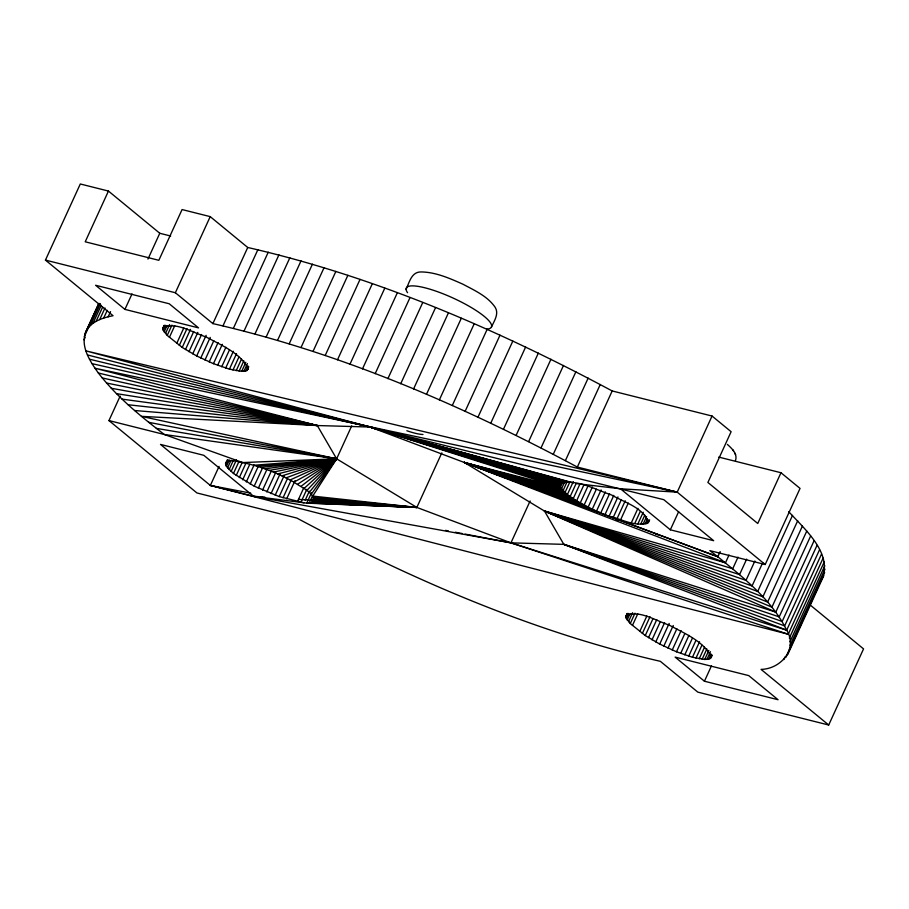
<?xml version="1.0" encoding="UTF-8"?>
<svg xmlns="http://www.w3.org/2000/svg" width="909" height="909" viewBox="0 0 909 909"><rect width="100%" height="100%" fill="white"/><g stroke="black" fill="none" stroke-linecap="round" stroke-linejoin="round"><path stroke-width="1.36" d="M162.722 328.047C175.005 320.775 193.765 333.148 206.15 336.978C221.092 345.193 240.783 353.056 248.396 368.974L245.657 371.077L241.68 371.349L229.432 369.145L213.445 363.68L196.685 355.976L182.232 347.443L167.222 335.421L162.722 329.172L163.904 325.456M625.756 616.143C638.038 608.882 656.798 621.256 669.183 625.085C684.125 633.289 703.816 641.163 711.429 657.071L708.69 659.184L704.714 659.457L692.465 657.252L676.478 651.787L659.718 644.083L645.265 635.55L630.255 623.529L625.756 617.268L626.937 613.564M810.101 604.928L863.55 648.901L828.701 725.018L761.072 669.388C780.797 669.013 798.227 649.015 786.683 630.176L510.949 542.855L253.668 496.325L203.809 455.307L160.495 444.421L210.354 485.44L253.668 496.325L306.753 503.143L311.128 503.097L314.537 501.325C313.298 491.599 300.993 487.406 293.925 482.122C277.984 473.032 260.678 466.385 242.714 462.567L164.347 434.502C140.475 416.208 116.841 396.926 98.354 373.008C89.923 361.214 79.435 345.431 86.4 330.592L98.808 303.492M820.872 581.056C834.598 554.535 804.817 529.504 788.773 511.71M735.426 460.738C737.949 454.091 731.847 448.432 727.382 444.421M304.004 502.813L279.211 496.587L254.19 486.156L233.465 473.498L226.398 466.385L225.716 462.726C230.295 458.704 237.397 461.829 242.714 462.567L336.625 458.829L416.845 507.427L510.949 542.855L788.251 634.243L823.099 558.126M617.95 496.916L609.087 516.278C621.551 518.937 636.186 527.811 648.435 522.391C643.697 507.608 624.063 502.336 611.587 494.985C595.69 489.849 575.954 478.157 559.614 483.793L560.296 487.451L567.375 494.564L576.59 500.848L592.248 509.256L604.939 514.721L717.826 556.751C743.687 577.919 771.525 599.599 786.683 630.176L821.531 554.058M314.116 496.473L311.128 503.097L416.845 507.427L441.819 452.875M297.538 501.484L303.731 487.894M86.4 330.592C91.82 321.184 103.058 317.661 113.08 315.73L45.45 260.099L80.299 183.982L108.444 191.06L159.779 233.272L170.687 236.022M108.444 191.06L85.219 241.794L158.836 260.304L182.073 209.559L210.218 216.626L247.737 247.487C375.508 276.711 496.916 329.353 612.189 390.95L712.054 416.038L731.12 431.718L707.895 482.463L757.754 523.482L780.979 472.737L718.735 457.091M85.139 333.455L98.729 303.776M88.128 327.944L99.354 303.436M84.355 336.523L89.661 324.922M90.843 322.343L93.207 317.173M94.388 314.594L97.933 306.856M90.332 325.513L100.365 303.583M84.026 339.818L85.207 337.228M92.991 323.309L101.251 305.254M96.104 321.332L102.603 307.14M99.683 319.582L104.99 307.969M103.706 318.07L107.251 310.321M108.171 316.786L110.534 311.617M124.931 309.39L95.593 285.267L169.222 303.765L198.548 327.888L124.931 309.39L132.01 293.914M147.962 259.076L159.779 233.272M828.701 725.018L697.794 692.124L660.343 661.32C532.913 632.016 411.811 579.51 296.811 518.05L196.946 492.962L108.955 420.583L120.17 396.063M780.979 472.737L800.045 488.417L765.196 564.534L677.205 492.155L577.34 467.067C462.067 405.471 340.659 352.828 212.888 323.604L175.369 292.743L210.218 216.626M162.722 329.172L164.495 325.297M163.177 330.49L165.54 325.32M164.086 331.978L167.04 325.524M165.449 333.626L169.574 324.593M167.222 335.421L171.949 325.104M169.415 337.33L174.733 325.717M176.744 343.363L183.834 327.876M179.312 345.363L186.993 328.592M182.232 347.443L190.504 329.376M185.47 349.567L193.742 331.501M188.981 351.715L197.844 332.364M192.731 353.851L201.593 334.501M196.685 355.976L206.127 335.33M212.888 323.604L247.737 247.487M200.775 358.044L210.229 337.398M204.968 360.032L213.82 340.682M223 325.831L257.849 249.725M209.206 361.918L218.069 342.568M213.445 363.68L222.307 344.329M233.408 328.297L268.246 252.179M217.637 365.304L225.909 347.249M221.728 366.77L229.409 349.999M225.682 368.054L233.363 351.283M244.078 330.967L278.927 254.85M229.432 369.145L236.522 353.669M232.954 370.031L238.851 357.135M236.192 370.702L241.51 359.089M255.009 333.864L289.857 257.747M239.112 371.145L243.839 360.816M241.68 371.349L245.816 362.316M243.873 371.327L247.418 363.589M245.657 371.077L248.021 365.918M247.021 370.599L248.793 366.725M266.189 336.966L301.038 260.849M788.251 634.243L210.354 485.44L219.069 466.408M277.586 340.284L312.435 264.167M225.477 463.749L227.25 459.886M225.705 464.976L228.068 459.818M226.398 466.385L229.352 459.931M227.523 467.965L231.068 460.215M229.102 469.68L233.227 460.647M289.21 343.795L324.058 267.678M231.091 471.532L236.397 459.92M233.465 473.498L238.783 461.886M236.215 475.532L242.124 462.636M239.294 477.645L245.794 463.454M301.027 347.511L335.876 271.393M242.68 479.782L249.77 464.294M246.316 481.929L253.997 465.158M250.168 484.065L258.44 465.999M313.026 351.419L347.874 275.302M254.19 486.156L262.462 468.101M258.338 488.19L267.201 468.839M262.565 490.133L271.427 470.782M325.183 355.521L360.032 279.404M266.814 491.962L275.677 472.612M271.03 493.655L279.892 474.305M275.188 495.2L284.04 475.85M337.5 359.794L372.338 283.676M279.211 496.587L287.483 478.52M283.063 497.768L291.334 479.713M286.71 498.757L294.971 480.702M349.942 364.259L384.791 288.142M300.913 502.257L306.822 489.36M362.498 368.884L397.347 292.766M305.185 500.234L309.321 491.201M311.48 492.814L306.753 503.143L416.845 507.427L312.719 496.087L336.625 458.829L351.726 425.844M406.084 289.255C409.391 282.438 411.436 271.7 421.151 271.939C435.865 272.132 449.671 278.359 462.897 284.187C474.43 290.38 487.519 296.141 495.144 307.287C499.291 313.81 494.087 321.229 491.394 327.115M309.14 503.234L312.685 495.496M315.071 497.564L312.707 502.734L416.845 507.427L313.855 497.666M315.025 499.552L313.844 502.132L416.845 507.427L314.537 499.075M375.167 373.679L410.016 297.561M387.904 378.633L422.753 302.515M400.721 383.734L435.559 307.617M413.572 388.984L448.421 312.866M426.469 394.381L461.306 318.264M439.365 399.892L474.214 323.786M452.273 405.539L487.11 329.422M465.147 411.3L499.995 335.182M477.986 417.174L512.835 341.057M490.78 423.139L525.629 347.022M503.495 429.207L538.344 353.09M516.119 435.354L550.968 359.237M528.64 441.569L563.489 365.452M541.048 447.864L575.897 371.747M465.033 534.083L510.949 542.855L530.117 500.984M553.308 454.216L588.157 378.099M565.409 460.613L600.258 384.507M560.569 482.236L559.387 484.827L370.168 427.037L85.9 350.874L677.205 492.155L712.054 416.038M561.978 480.884L559.614 486.042L370.168 427.037L87.469 354.942M89.491 359.203L370.168 427.037L464.283 462.465L560.296 487.451L563.25 480.997M564.978 481.281L561.432 489.031L464.283 462.465L544.502 511.063L775.797 612.109L810.646 535.992M567.136 481.725L563.001 490.746L464.283 462.465L725.462 562.807L728.995 555.058M569.716 482.281L564.989 492.598L464.283 462.465L717.826 556.751L720.178 551.593M577.34 467.067L612.189 390.95M573.284 481.656L567.375 494.564L464.283 462.465L600.724 513.028L609.575 493.678M576.033 483.702L570.125 496.609L464.283 462.465L596.474 511.199L605.337 491.849M579.703 484.52L573.204 498.711L464.283 462.465L592.248 509.256L601.11 489.906M583.669 485.361L576.59 500.848L464.283 462.465L588.1 507.222L596.372 489.167M587.907 486.224L580.226 502.995L464.283 462.465L584.078 505.131L592.35 487.065M604.939 514.721L613.802 495.371M613.12 517.653L621.381 499.586M616.972 518.834L625.244 500.779M620.608 519.823L628.289 503.052M631.437 522.55L637.936 508.358M634.823 523.323L640.141 511.71M637.913 523.879L643.22 512.267M640.663 524.209L644.799 515.176M643.049 524.3L646.594 516.562M645.038 524.163L647.401 519.005M646.606 523.8L648.378 519.925M647.753 523.198L648.935 520.618M648.435 522.391L649.617 519.812M625.756 617.268L627.528 613.405M626.21 618.586L628.574 613.427M627.119 620.086L630.073 613.632M91.991 363.634L370.168 427.037L663.797 499.677L713.656 540.696L670.342 529.811L678.614 511.744M628.471 621.733L632.607 612.7M630.255 623.529L634.982 613.2M632.448 625.437L637.766 613.825M639.777 631.46L646.867 615.984M642.345 633.471L650.026 616.7M645.265 635.55L652.946 618.779M648.503 637.675L656.775 619.608M652.014 639.822L660.286 621.756M655.764 641.959L664.627 622.608M659.718 644.083L669.16 623.438M663.809 646.14L673.251 625.506M668.001 648.14L676.853 628.778M672.24 650.026L681.102 630.676M676.478 651.787L684.75 633.732M680.671 653.412L688.942 635.357M684.761 654.878L692.442 638.107M688.715 656.162L695.794 640.686M738.017 557.149L732.711 568.761L544.502 511.063L563.83 544.355L786.683 630.176M692.465 657.252L699.555 641.777M695.976 658.139L701.884 645.231M699.226 658.809L704.532 647.197M746.653 559.137L739.562 574.613L544.502 511.063L771.923 607.178L806.772 531.061M702.146 659.241L706.872 648.924M704.714 659.457L708.85 650.424M706.907 659.434L710.452 651.696M708.69 659.184L711.054 654.025M710.054 658.707L711.827 654.832M754.879 561.012L746.016 580.362L544.502 511.063L767.616 602.088L802.465 525.97M710.963 657.991L712.145 655.412M704.441 681.227L675.114 657.105L748.732 675.603L778.059 699.725L704.441 681.227L711.406 666.002M762.685 562.762L752.05 585.987L544.502 511.063L725.462 562.807M792.523 515.369L757.674 591.486L544.502 511.063L762.856 596.861L797.704 520.743M814.055 540.764L779.206 616.881L563.83 544.355L510.949 542.855M817.009 545.366L782.16 621.483L563.83 544.355L775.797 612.109M819.509 549.797L784.66 625.915L563.83 544.355M789.342 638.129L824.19 562.012M789.966 641.811L824.815 565.693M790.126 645.299L824.974 569.182M783.819 659.604L785.001 657.025M786.024 657.173L824.645 572.477M787.751 654.525L823.861 575.545M311.151 494.371L336.625 458.829L317.298 425.537L94.945 368.236L677.205 492.155L620.483 488.792L576.624 483.633M309.162 492.519L336.625 458.829L141.44 416.356L317.298 425.537L370.168 427.037L573.238 482.861M306.776 490.553L336.625 458.829L148.69 422.31M304.026 488.508L336.625 458.829L156.337 428.366M300.947 486.406L336.625 458.829L164.347 434.502L108.955 420.583M297.561 484.27L336.625 458.829L253.543 465.294M293.925 482.122L336.625 458.829L257.179 466.283M290.073 479.986L336.625 458.829L261.031 467.465M286.051 477.895L336.625 458.829L265.064 468.839M281.904 475.861L336.625 458.829L269.212 470.385M277.677 473.919L336.625 458.829L273.427 472.089M314.537 501.325L416.845 507.427L314.764 500.291M394.245 505.893L399.892 506.279M406.959 506.756L416.845 507.427M253.668 496.325L257.861 496.609M260.667 496.803L264.871 497.087M298.47 499.382L312.344 500.336M134.589 410.504L317.298 425.537L98.354 373.008M128.135 404.755L317.298 425.537L102.228 377.939M122.101 399.131L317.298 425.537L106.535 383.03M116.477 393.631L317.298 425.537L111.296 388.257M210.354 485.44L250.714 493.144M445.546 530.356L448.33 530.89M455.284 532.219L462.249 533.549M45.45 260.099L175.369 292.743M765.196 564.534L709.804 550.615L717.826 556.751M570.148 482.304L370.168 427.037L560.296 487.451M567.398 481.975L370.168 427.037L559.614 483.793M565.012 481.884L370.168 427.037L560.308 482.986M563.023 482.02L370.168 427.037L561.444 482.384M655.537 533.719L657.855 534.799M620.483 488.792L670.342 529.811M732.734 449.625L733.563 451.069M734.688 453.034L735.586 454.602M422.98 434.502A33.213 7.363 24.6 0 1 406.857 430.752M616.257 519.721A49.813 11.033 24.6 0 1 618.847 520.243M407.573 292.709A46.825 10.374 24.6 0 1 453.636 298.3A46.825 10.374 24.6 0 1 486.656 329.138"/></g></svg>
